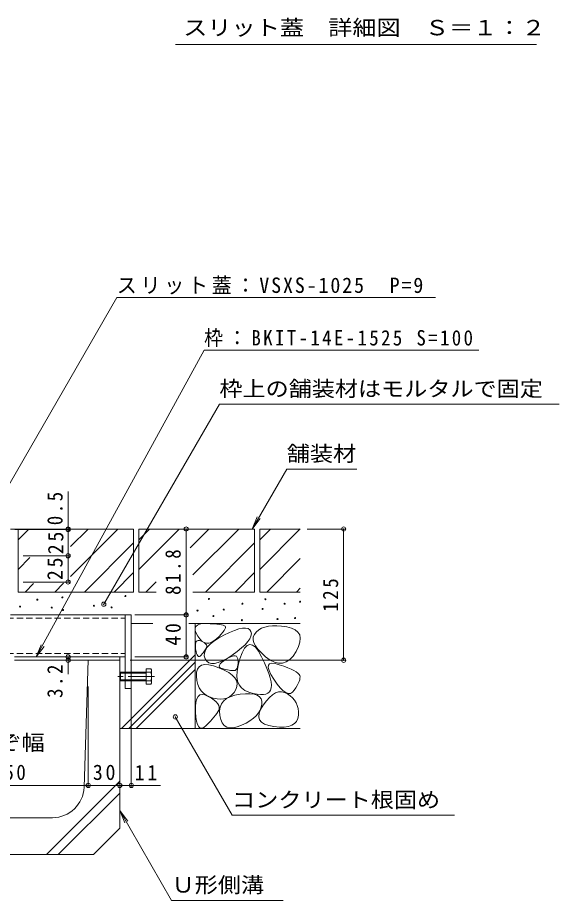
# Model space of a CAD drawing. Units: millimetres at full size, sheet at 1:5, with parts at other scales. Extents: x -1763 to 1942, y -1329 to 1372.
# Drawn here: x 862 to 1378, y -839 to 2 of the extents above; entities that cross this region are included whole.
import ezdxf
from ezdxf.enums import TextEntityAlignment as Align

# ---------------------------------------------------------------- set-up
doc = ezdxf.new("R2010")
doc.units = ezdxf.units.MM
doc.header["$LTSCALE"] = 5
doc.header["$PDMODE"] = 32
doc.header["$PDSIZE"] = 4
doc.linetypes.add('CHAIN1', pattern=[8, 5, -1, 1, -1])
doc.linetypes.add('DASHED1', pattern=[1.8, 1.2, -0.6])
for name, color, linetype, lineweight in [('4-0_OUTLINE-0', 7, 'Continuous', 9), ('4-4_0108_天井情報・�', 7, 'Continuous', 9), ('4-5_0055_アルミ建具_', 7, 'Continuous', 9), ('4-E_10ﾎﾞﾙﾄ__2', 7, 'Continuous', 9), ('4-F_10ﾎﾞﾙﾄ__1', 6, 'Continuous', 9), ('D-5_0242_', 4, 'Continuous', 9)]:
    doc.layers.add(name, color=color, linetype=linetype, lineweight=lineweight)
doc.styles.add('ＭＳ ゴシック', font='')
doc.styles.get('ＭＳ ゴシック').set_extended_font_data('MS Gothic')

msp = doc.modelspace()

# ---------------------------------------------------------------- linework, layer by layer
at = {"layer": '4-0_OUTLINE-0', "linetype": 'DASHED1'}
for p, q in [((744.417, -569.969), (964.417, -569.969)), ((744.417, -603.569), (964.417, -603.569))]:
    msp.add_line(p, q, dxfattribs=at)
at = {"layer": '4-0_OUTLINE-0'}
for p, q in [((855.317, -566.769), (964.417, -566.769)), ((859.317, -606.769), (964.417, -606.769)), ((859.317, -609.969), (959.417, -609.969)), ((959.417, -609.969), (959.417, -606.769))]:
    msp.add_line(p, q, dxfattribs=at)
at = {"layer": '4-0_OUTLINE-0', "color": 2}
for p, q in [((960.117, -621.469), (959.417, -622.169)), ((959.417, -622.169), (959.417, -628.769)), ((964.417, -622.169), (959.417, -622.169)), ((960.117, -621.469), (960.117, -629.469)), ((964.417, -621.469), (960.117, -621.469)), ((989.117, -621.469), (970.417, -621.469)), ((984.417, -622.169), (970.417, -622.169)), ((984.417, -618.269), (984.417, -632.669)), ((989.117, -618.269), (984.417, -618.269)), ((989.717, -631.333), (989.717, -620.133)), ((959.417, -628.769), (960.117, -629.469)), ((959.417, -628.769), (964.417, -628.769)), ((960.117, -629.469), (964.417, -629.469)), ((970.417, -628.769), (984.417, -628.769)), ((970.417, -629.469), (989.117, -629.469)), ((984.417, -632.669), (989.117, -632.669))]:
    msp.add_line(p, q, dxfattribs=at)
at = {"layer": '4-0_OUTLINE-0', "color": 2, "linetype": 'DASHED1'}
for p, q in [((964.417, -621.469), (970.417, -621.469)), ((964.417, -622.169), (970.417, -622.169)), ((964.417, -628.769), (970.417, -628.769)), ((964.417, -629.469), (970.417, -629.469))]:
    msp.add_line(p, q, dxfattribs=at)
at = {"layer": '4-0_OUTLINE-0', "color": 2, "linetype": 'CHAIN1'}
msp.add_line((992.501, -625.469), (956.701, -625.469), dxfattribs=at)
at = {"layer": '4-0_OUTLINE-0'}
msp.add_lwpolyline([(964.417, -636.769), (970.417, -636.769), (970.417, -566.769), (964.417, -566.769)], close=True, dxfattribs=at)
at = {"layer": '4-0_OUTLINE-0', "color": 2}
for centre, radius, start, end in [((987.342, -619.869), 2.39, 317.9749, 42.0251), ((976.309, -625.469), 13.418, 342.65606, 17.34394), ((987.342, -631.069), 2.39, 317.9749, 42.0251)]:
    msp.add_arc(centre, radius, start, end, dxfattribs=at)
at = {"layer": '4-4_0108_天井情報・�'}
for p, q in [((910.217, -449.32), (910.217, -485.469)), ((911.717, -485.469), (859.617, -485.469)), ((910.217, -485.469), (910.217, -510.469)), ((1022.605, -484.969), (1022.605, -566.769)), ((1174.022, -484.969), (1137.646, -484.969)), ((1172.522, -484.969), (1172.522, -609.969)), ((911.717, -510.469), (867.617, -510.469)), ((910.217, -510.469), (910.217, -535.469)), ((911.717, -535.469), (867.617, -535.469)), ((1024.105, -566.769), (973.603, -566.769)), ((1022.605, -566.769), (1022.605, -606.769)), ((910.217, -606.769), (910.217, -623.312)), ((1174.022, -609.969), (969.446, -609.969)), ((1024.105, -606.769), (973.603, -606.769)), ((970.417, -730.751), (970.417, -622.305)), ((929.417, -730.751), (929.417, -634.969)), ((779.417, -729.251), (929.417, -729.251)), ((929.417, -729.251), (959.417, -729.251)), ((959.417, -729.251), (970.417, -729.251)), ((970.417, -729.251), (998.307, -729.251))]:
    msp.add_line(p, q, dxfattribs=at)
for p in [(910.217, -484.969), (910.217, -485.469), (1022.605, -484.969), (1172.522, -484.969), (910.217, -510.469), (910.217, -535.469), (1022.605, -566.769), (910.217, -606.769), (1022.605, -606.769), (910.217, -609.969), (1172.522, -609.969), (929.417, -729.251), (959.417, -729.251), (970.417, -729.251)]:
    msp.add_point(p, dxfattribs=at)
at = {"layer": '4-5_0055_アルミ建具_'}
for p, q in [((879.759, -606.769), (1039.695, -314.685)), ((1039.695, -314.685), (1301.095, -314.685)), ((944.204, -556.588), (1054.221, -366.034)), ((1054.221, -366.034), (1377.798, -366.034)), ((1085.405, -484.969), (1118.411, -427.801)), ((1118.411, -427.801), (1184.987, -427.801)), ((1085.405, -484.969), (1090.188, -473.421)), ((1085.405, -484.969), (1093.014, -475.052)), ((879.759, -606.769), (884.543, -595.221)), ((879.759, -606.769), (887.369, -596.852)), ((1012.267, -663.965), (1066.347, -757.634)), ((959.417, -753.241), (1008.777, -838.734)), ((959.417, -753.241), (967.027, -763.158)), ((959.417, -753.241), (964.201, -764.789)), ((1066.347, -757.634), (1278.132, -757.634)), ((1008.777, -838.734), (1114.924, -838.734))]:
    msp.add_line(p, q, dxfattribs=at)
msp.add_lwpolyline([(829.317, -484.969), (956.595, -264.517), (1260.032, -264.517)], dxfattribs=at)
for p in [(944.204, -556.588), (1012.267, -663.965)]:
    msp.add_point(p, dxfattribs=at)
at = {"layer": '4-E_10ﾎﾞﾙﾄ__2', "color": 2}
for p, q in [((862.617, -484.969), (855.317, -484.969)), ((972.617, -484.969), (862.617, -484.969)), ((862.617, -495.116), (872.764, -484.969)), ((862.617, -484.969), (862.617, -544.969)), ((912.404, -530.183), (957.617, -484.969)), ((929.333, -484.969), (912.668, -501.634)), ((972.617, -484.969), (972.617, -544.969)), ((1087.617, -484.969), (977.617, -484.969)), ((977.617, -495.116), (987.764, -484.969)), ((977.617, -484.969), (977.617, -544.969)), ((1016.048, -484.969), (977.617, -523.401)), ((1044.333, -484.969), (1026.318, -502.984)), ((1029.093, -528.494), (1072.617, -484.969)), ((1087.617, -484.969), (1087.617, -544.969)), ((1092.617, -523.401), (1131.217, -484.801)), ((1092.617, -495.116), (1102.764, -484.969)), ((1092.617, -484.969), (1092.617, -544.969)), ((1131.217, -484.969), (1092.617, -484.969)), ((925.901, -544.969), (972.617, -498.253)), ((1040.901, -544.969), (1087.617, -498.253)), ((862.617, -523.401), (873.862, -512.156)), ((1099.333, -544.969), (1131.217, -513.085)), ((954.186, -544.969), (972.617, -526.538)), ((1069.186, -544.969), (1087.617, -526.538)), ((869.333, -544.969), (877.453, -536.849)), ((897.617, -544.969), (905.923, -536.664)), ((994.056, -535.246), (984.333, -544.969)), ((972.617, -544.969), (862.617, -544.969)), ((994.056, -544.969), (977.617, -544.969)), ((1087.617, -544.969), (1029.093, -544.969)), ((1092.617, -544.969), (1131.217, -544.969)), ((1131.217, -541.369), (1127.617, -544.969)), ((970.417, -574.969), (991.033, -574.969)), ((1025.262, -574.969), (1131.217, -574.969)), ((1031.217, -574.969), (1031.217, -674.969)), ((960.98, -674.969), (1031.217, -604.733)), ((968.051, -674.969), (1031.217, -611.804)), ((975.123, -674.969), (1031.217, -618.875)), ((959.417, -674.969), (1131.217, -674.969))]:
    msp.add_line(p, q, dxfattribs=at)
for points in [[(1059.739, -577.667), (1060.063, -578.334), (1060, -579.235), (1059.55, -580.37), (1058.712, -581.739), (1057.486, -583.34), (1055.872, -585.176), (1053.871, -587.244), (1051.483, -589.547), (1048.944, -591.622), (1046.493, -593.011), (1044.13, -593.712), (1041.854, -593.726), (1039.666, -593.053), (1037.565, -591.693), (1035.552, -589.646), (1033.627, -586.912), (1032.109, -584.033), (1031.32, -581.552), (1031.26, -579.47), (1031.928, -577.786), (1033.324, -576.5), (1035.448, -575.612), (1038.301, -575.123), (1041.883, -575.032), (1045.614, -575.167), (1048.917, -575.358), (1051.792, -575.605), (1054.238, -575.906), (1056.256, -576.263), (1057.845, -576.676), (1059.006, -577.144)], [(1084.269, -582.585), (1084.663, -584.711), (1084.308, -587.031), (1083.205, -589.546), (1081.353, -592.257), (1078.753, -595.162), (1075.404, -598.263), (1071.307, -601.559), (1066.461, -605.049), (1061.491, -608.244), (1057.02, -610.653), (1053.049, -612.276), (1049.577, -613.113), (1046.605, -613.164), (1044.132, -612.429), (1042.159, -610.908), (1040.685, -608.601), (1039.892, -605.887), (1039.962, -603.147), (1040.894, -600.38), (1042.689, -597.585), (1045.346, -594.763), (1048.866, -591.915), (1053.248, -589.04), (1058.493, -586.137), (1063.862, -583.53), (1068.618, -581.541), (1072.76, -580.17), (1076.289, -579.417), (1079.204, -579.282), (1081.506, -579.765), (1083.194, -580.866)], [(1098.189, -606.585), (1102.528, -609.752), (1106.664, -611.838), (1110.598, -612.842), (1114.329, -612.765), (1117.858, -611.606), (1121.184, -609.366), (1124.308, -606.044), (1127.229, -601.641), (1129.558, -596.948), (1130.904, -592.758), (1131.268, -589.07), (1130.649, -585.885), (1129.048, -583.202), (1126.464, -581.022), (1122.898, -579.344), (1118.349, -578.169), (1113.485, -577.438), (1108.974, -577.092), (1104.815, -577.132), (1101.009, -577.557), (1097.555, -578.368), (1094.454, -579.564), (1091.705, -581.146), (1089.309, -583.113), (1087.505, -585.37), (1086.534, -587.82), (1086.395, -590.464), (1087.089, -593.301), (1088.615, -596.332), (1090.974, -599.556), (1094.165, -602.974)], [(1042.125, -597.582), (1041.769, -598.343), (1041.331, -599.156), (1040.81, -600.02), (1040.207, -600.934), (1039.52, -601.9), (1038.751, -602.918), (1037.899, -603.986), (1036.964, -605.105), (1036.027, -606.015), (1035.167, -606.454), (1034.384, -606.422), (1033.679, -605.92), (1033.051, -604.947), (1032.5, -603.503), (1032.027, -601.588), (1031.631, -599.203), (1031.399, -596.792), (1031.418, -594.802), (1031.687, -593.231), (1032.207, -592.081), (1032.978, -591.35), (1033.999, -591.04), (1035.27, -591.15), (1036.792, -591.68), (1038.317, -592.419), (1039.596, -593.158), (1040.631, -593.897), (1041.42, -594.635), (1041.964, -595.373), (1042.263, -596.11), (1042.316, -596.846)], [(1102.997, -638.441), (1103.619, -636.338), (1103.756, -633.701), (1103.409, -630.53), (1102.577, -626.825), (1101.261, -622.586), (1099.46, -617.813), (1097.175, -612.506), (1094.405, -606.665), (1091.447, -601.351), (1088.597, -597.626), (1085.855, -595.489), (1083.221, -594.941), (1080.695, -595.981), (1078.277, -598.61), (1075.967, -602.827), (1073.765, -608.633), (1072.02, -614.904), (1071.08, -620.519), (1070.946, -625.476), (1071.617, -629.777), (1073.094, -633.42), (1075.376, -636.407), (1078.464, -638.736), (1082.357, -640.409), (1086.439, -641.554), (1090.091, -642.302), (1093.315, -642.652), (1096.109, -642.605), (1098.475, -642.16), (1100.411, -641.318), (1101.919, -640.078)], [(1068.193, -619.874), (1067.143, -619.874), (1065.991, -619.806), (1064.737, -619.673), (1063.382, -619.472), (1061.925, -619.204), (1060.366, -618.87), (1058.706, -618.469), (1056.944, -618.002), (1055.418, -617.42), (1054.467, -616.678), (1054.089, -615.774), (1054.286, -614.71), (1055.056, -613.485), (1056.401, -612.098), (1058.32, -610.551), (1060.814, -608.842), (1063.422, -607.306), (1065.687, -606.276), (1067.608, -605.751), (1069.186, -605.733), (1070.421, -606.22), (1071.312, -607.212), (1071.859, -608.711), (1072.063, -610.715), (1072.03, -612.833), (1071.869, -614.673), (1071.579, -616.235), (1071.159, -617.518), (1070.611, -618.524), (1069.934, -619.252), (1069.128, -619.702)], [(1130.74, -624.598), (1130.963, -625.741), (1130.936, -627.055), (1130.66, -628.541), (1130.134, -630.198), (1129.359, -632.026), (1128.334, -634.025), (1127.059, -636.195), (1125.536, -638.536), (1123.789, -640.498), (1121.847, -641.528), (1119.708, -641.627), (1117.374, -640.796), (1114.844, -639.033), (1112.118, -636.339), (1109.196, -632.714), (1106.078, -628.158), (1103.345, -623.546), (1101.579, -619.755), (1100.78, -616.783), (1100.947, -614.631), (1102.081, -613.298), (1104.181, -612.786), (1107.249, -613.093), (1111.282, -614.22), (1115.538, -615.727), (1119.274, -617.174), (1122.488, -618.561), (1125.181, -619.888), (1127.352, -621.156), (1129.003, -622.363), (1130.132, -623.511)], [(1069.869, -637.881), (1068.169, -640.645), (1066.191, -642.912), (1063.933, -644.683), (1061.397, -645.957), (1058.581, -646.735), (1055.487, -647.016), (1052.113, -646.801), (1048.461, -646.089), (1044.892, -644.924), (1041.768, -643.35), (1039.09, -641.366), (1036.857, -638.973), (1035.07, -636.17), (1033.728, -632.958), (1032.832, -629.336), (1032.381, -625.305), (1032.516, -621.47), (1033.377, -618.438), (1034.964, -616.208), (1037.277, -614.781), (1040.316, -614.156), (1044.081, -614.334), (1048.572, -615.314), (1053.789, -617.097), (1058.923, -619.333), (1063.164, -621.672), (1066.513, -624.115), (1068.969, -626.661), (1070.533, -629.311), (1071.204, -632.064), (1070.983, -634.921)], [(1053.586, -657.629), (1052.71, -659.144), (1051.653, -660.751), (1050.415, -662.449), (1048.996, -664.238), (1047.396, -666.118), (1045.615, -668.089), (1043.652, -670.152), (1041.509, -672.305), (1039.398, -674.023), (1037.534, -674.778), (1035.915, -674.57), (1034.542, -673.399), (1033.416, -671.265), (1032.536, -668.169), (1031.901, -664.109), (1031.513, -659.087), (1031.47, -654.042), (1031.87, -649.914), (1032.714, -646.704), (1034.002, -644.411), (1035.733, -643.035), (1037.908, -642.576), (1040.527, -643.035), (1043.59, -644.411), (1046.62, -646.222), (1049.141, -647.988), (1051.154, -649.709), (1052.658, -651.384), (1053.653, -653.014), (1054.139, -654.598), (1054.117, -656.136)], [(1094.677, -651.721), (1094.094, -654.67), (1092.99, -657.498), (1091.365, -660.203), (1089.218, -662.786), (1086.551, -665.246), (1083.363, -667.584), (1079.653, -669.8), (1075.423, -671.894), (1071.17, -673.527), (1067.391, -674.362), (1064.088, -674.397), (1061.26, -673.634), (1058.907, -672.071), (1057.029, -669.71), (1055.626, -666.55), (1054.699, -662.591), (1054.396, -658.462), (1054.867, -654.793), (1056.113, -651.582), (1058.132, -648.831), (1060.926, -646.539), (1064.494, -644.706), (1068.836, -643.332), (1073.953, -642.418), (1079.092, -641.964), (1083.503, -641.972), (1087.186, -642.442), (1090.141, -643.374), (1092.367, -644.767), (1093.865, -646.623), (1094.635, -648.941)], [(1129.389, -662.457), (1128.838, -665.617), (1127.616, -668.259), (1125.724, -670.381), (1123.161, -671.985), (1119.928, -673.069), (1116.024, -673.635), (1111.45, -673.682), (1106.205, -673.209), (1101.162, -672.248), (1097.193, -670.827), (1094.298, -668.948), (1092.477, -666.609), (1091.73, -663.811), (1092.057, -660.555), (1093.458, -656.84), (1095.933, -652.665), (1098.931, -648.643), (1101.9, -645.387), (1104.841, -642.895), (1107.753, -641.169), (1110.637, -640.208), (1113.492, -640.011), (1116.319, -640.58), (1119.117, -641.913), (1121.713, -643.736), (1123.935, -645.771), (1125.781, -648.019), (1127.253, -650.481), (1128.349, -653.156), (1129.071, -656.043), (1129.417, -659.144)]]:
    msp.add_lwpolyline(points, close=True, dxfattribs=at)
at = {"layer": '4-E_10ﾎﾞﾙﾄ__2'}
for centre in [(880.97, -552.27), (904.779, -550.141), (964.787, -548.786), (1044.256, -551.603), (1098.004, -551.9), (1131.019, -554.181), (864.516, -558.852), (894.714, -559.82), (905.36, -562.143), (934.783, -558.078), (951.624, -559.626), (1033.416, -562.637), (1058.387, -561.669), (1076.139, -556.093), (1095.303, -561.029), (1116.359, -556.202), (1048.547, -567.928), (1075.674, -571.773), (1109.558, -570.761), (1126.231, -569.849)]:
    msp.add_circle(centre, 0.5, dxfattribs=at)
at = {"layer": '4-F_10ﾎﾞﾙﾄ__1'}
for p, q in [((925.384, -730.969), (929.417, -609.969)), ((959.417, -609.969), (929.417, -609.969)), ((959.417, -769.969), (959.417, -609.969)), ((889.617, -794.969), (959.417, -725.169)), ((900.917, -794.969), (959.417, -736.469)), ((895.4, -759.969), (813.434, -759.969)), ((934.417, -794.969), (959.417, -769.969)), ((774.417, -794.969), (934.417, -794.969))]:
    msp.add_line(p, q, dxfattribs=at)
msp.add_arc((895.4, -729.969), 30, 270, 358.09085, dxfattribs=at)
at = {"layer": 'D-5_0242_', "color": 7}
msp.add_line((1356.078, -23.379), (1012.599, -23.379), dxfattribs=at)

# ---------------------------------------------------------------- texts
at = {"layer": '4-4_0108_天井情報・�', "color": 2, "style": 'ＭＳ ゴシック', "width": 1.1}
msp.add_text('みぞ幅', height=14.66, dxfattribs=at).set_placement((821.917, -700.112), align=Align.BOTTOM_LEFT)
at = {"layer": '4-4_0108_天井情報・�', "color": 2, "char_height": 14.66, "attachment_point": 7, "rotation": 90, "style": 'ＭＳ ゴシック'}
for s, insert in [('\\T1.27;\\W0.9;0.5', (905.217, -481.324)), ('\\T1.27;\\W0.95;25', (905.923, -508.959)), ('\\T1.28;\\W0.9;81.8', (1017.605, -547.744)), ('\\T1.27;\\W0.95;25', (905.217, -533.594)), ('\\T1.27;\\W0.9;125', (1167.522, -563.719)), ('\\T1.27;\\W0.95;40', (1017.605, -596.094)), ('\\T1.27;\\W0.9;3.2', (905.217, -645.859))]:
    msp.add_mtext(s, dxfattribs=dict(at, insert=insert))
at = {"layer": '4-4_0108_天井情報・�', "color": 2, "char_height": 14.66, "attachment_point": 7, "style": 'ＭＳ ゴシック'}
for s, insert in [('\\T1.27;\\W0.9;150', (838.167, -724.251)), ('\\T1.27;\\W0.95;30', (933.792, -724.251)), ('\\T1.27;\\W0.95;11', (973.56, -724.251))]:
    msp.add_mtext(s, dxfattribs=dict(at, insert=insert))
at = {"layer": '4-5_0055_アルミ建具_', "color": 2, "style": 'ＭＳ ゴシック', "width": 1.1}
for s, p in [('枠上の舗装材はモルタルで固定', (1054.221, -363.034)), ('舗装材', (1118.411, -424.801)), ('コンクリート根固め', (1066.347, -754.634)), ('Ｕ形側溝', (1008.777, -835.734))]:
    msp.add_text(s, height=14.66, dxfattribs=at).set_placement(p, align=Align.BOTTOM_LEFT)
at = {"layer": '4-5_0055_アルミ建具_', "color": 2, "char_height": 14.66, "attachment_point": 7, "style": 'ＭＳ ゴシック'}
for s, insert in [('\\T1.19;\\W0.95;スリット蓋：VSXS-1025\u3000P=9', (956.595, -261.517)), ('\\T1.25;\\W0.9;枠：BKIT-14E-1525\\~S=100', (1039.695, -311.685))]:
    msp.add_mtext(s, dxfattribs=dict(at, insert=insert))
at = {"layer": 'D-5_0242_', "color": 2, "style": 'ＭＳ ゴシック', "width": 1.15}
msp.add_text('スリット蓋\u3000詳細図\u3000Ｓ＝１：２', height=14.66, dxfattribs=at).set_placement((1019.828, -18.989), align=Align.BOTTOM_LEFT)

doc.saveas('drawing.dxf')
